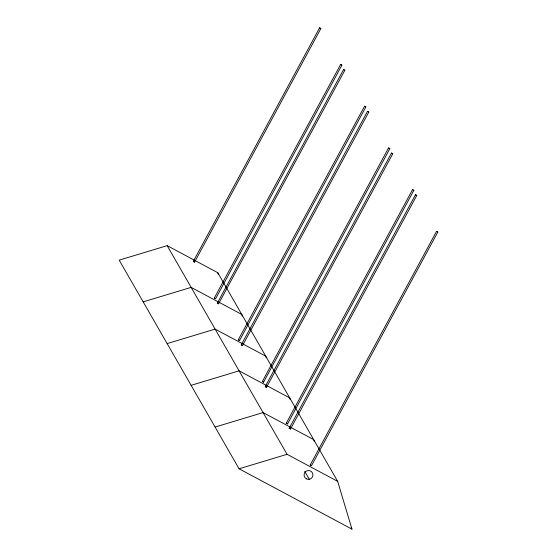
<?xml version="1.0" encoding="UTF-8"?>
<svg xmlns="http://www.w3.org/2000/svg" width="557" height="557" viewBox="0 0 557 557"><rect width="100%" height="100%" fill="white"/><g stroke="black" fill="none" stroke-linecap="round" stroke-linejoin="round"><path stroke-width="0.84" d="M193.3 261.393L319.572 27.857L320.184 28.135L320.867 28.546L194.595 262.082L193.3 261.393L194.595 262.082M340.64 64.494L341.907 65.162L215.636 298.698L214.849 298.322L214.334 298.002L340.606 64.466L341.218 64.751M217.341 303.133L343.551 69.583L344.832 70.286L218.574 303.816L217.307 303.154L218.539 303.788M239.607 340.431L238.312 339.735L364.584 106.199L365.197 106.478L365.879 106.895L239.607 340.431L238.995 340.146M367.557 111.344L368.825 112.013L242.546 345.549L241.94 345.263L241.251 344.853L367.523 111.316L368.135 111.595M262.354 381.482L388.556 147.932L389.336 148.301L389.858 148.622L263.586 382.158L262.319 381.496L263.572 382.165M266.525 387.275L392.796 153.739L392.281 153.419L391.501 153.05L265.229 386.586L266.525 387.275L265.912 386.997M286.263 423.195L412.535 189.659L413.148 189.944L413.83 190.355L287.558 423.891L286.263 423.195L287.558 423.891M289.201 428.312L415.473 194.776L416.086 195.061L416.775 195.472L290.503 429.008L289.201 428.312L290.503 429.008M436.542 231.42L437.809 232.088L311.537 465.624L310.924 465.339L310.235 464.928L436.507 231.392L437.12 231.67M167.17 245.651L119.191 260.14L239.071 468.792L351.968 529.15L337.66 481.359L217.78 272.707L167.17 245.651L287.05 454.303L337.66 481.359M143.17 301.873L191.148 287.384L241.759 314.44L242.253 316.084M167.142 343.599L215.127 329.11L265.738 356.167L266.225 357.817M191.121 385.333L239.099 370.844L289.71 397.9L290.204 399.55M215.093 427.066L263.078 412.577L313.688 439.633L314.183 441.276M239.071 468.792L287.05 454.303M320.86 28.553L319.607 27.885M341.838 65.148L341.295 64.884M343.558 69.583L344.846 70.279M365.865 106.895L364.584 106.199M368.811 112.013L368.212 111.727M389.789 148.608L388.591 147.96M391.508 153.043L392.107 153.328M392.782 153.746L392.184 153.46M413.823 190.362L412.535 189.659M416.761 195.479L415.508 194.811M437.739 232.074L437.196 231.803M214.348 298.002L214.946 298.287M215.622 298.705L215.023 298.42M238.319 339.728L238.918 340.014M241.265 344.846L242.518 345.521M265.236 386.579L265.835 386.864M310.249 464.921L311.015 465.304M351.112 527.66L351.968 529.15M304.756 471.389L309.476 479.605M217.78 272.707L218.274 274.357M306.406 478.839A4.428 4.407 -29.9 0 0 312.937 474.801A4.428 4.407 -29.9 0 0 306.19 471.194A4.428 4.407 -29.9 0 0 306.406 478.839"/></g></svg>
